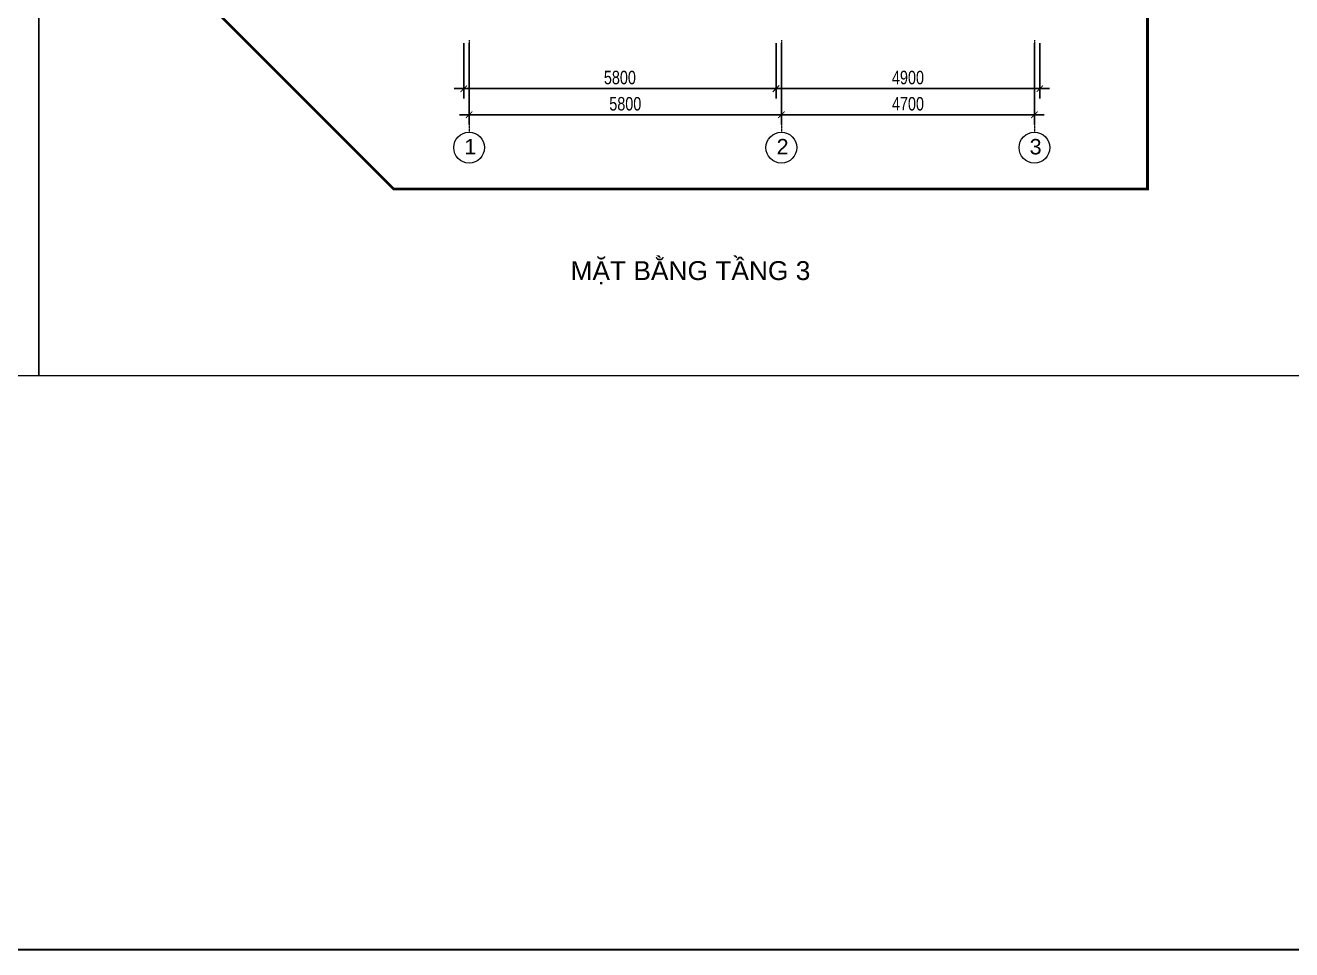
# Model space of a CAD drawing. Header units: millimetres. Extents: x 33748 to 451939, y -263262 to 62681.
# Drawn here: x 226657 to 250177, y -263262 to -246097 of the extents above; entities that cross this region are included whole.
import ezdxf
from ezdxf.enums import TextEntityAlignment as Align

# ---------------------------------------------------------------- set-up
doc = ezdxf.new("R2010")
doc.units = ezdxf.units.MM
doc.header["$PDMODE"] = 98
doc.linetypes.add('CENTER', pattern=[50.8, 31.75, -6.35, 6.35, -6.35])
doc.linetypes.add('HIDDEN', pattern=[0.375, 0.25, -0.125])
doc.layers.get('Defpoints').update_dxf_attribs({"color": 202, "lineweight": 13})
for name, color, linetype, lineweight in [('-CENTER', 143, 'CENTER', 13), ('-CONCRETE', 1, 'Continuous', 35), ('-KH', 143, 'Continuous', 13), ('-RANH GIOI KHU DAT', 12, 'CENTER', 18), ('-TEXT', 7, 'Continuous', 15)]:
    doc.layers.add(name, color=color, linetype=linetype, lineweight=lineweight)
doc.layers.add('12. NET DIM', color=9, linetype='Continuous')
doc.styles.add('1', font='arial.ttf')
doc.styles.add('AVANH', font='', dxfattribs={"width": 0.8})
doc.styles.get("Standard").update_dxf_attribs({"font": 'arial.ttf'})
doc.styles.get('AVANH').set_extended_font_data('.VnAvantH')
doc.dimstyles.new('C_100A3', dxfattribs={"dimscale": 100, "dimtxt": 2.5, "dimasz": 1.2, "dimexe": 1.8, "dimexo": 0, "dimgap": 0.75, "dimtad": 1, "dimdec": 0, "dimzin": 0, "dimdsep": 46, "dimtxsty": 'AVANH', "dimblk": 'ARCHTICK', "dimcen": 0, "dimdle": 1.8, "dimclrd": 256, "dimclre": 256, "dimclrt": 7, "dimadec": 0, "dimazin": 0, "dimtfac": 0.0001, "dimtdec": 0, "dimtix": 1, "dimtmove": 2, "dimatfit": 3, "dimldrblk": 'ARCHTICK', "dimfxl": 1.8, "dimtolj": 1, "dimtzin": 0, "dimarcsym": 0})

# ---------------------------------------------------------------- blocks, each defined once
blk = doc.blocks.new('_ARCHTICK')
at = {"const_width": 0.15}
blk.add_lwpolyline([(-0.5, -0.5), (0.5, 0.5)], dxfattribs=at)
blk = doc.blocks.new('*D1286')
at = {"layer": '12. NET DIM', "lineweight": -2, "transparency": 16777216}
for p, q in [((240600, -246426), (240600, -247453)), ((245500, -246426), (245500, -247453)), ((245680, -247273), (240420, -247273))]:
    blk.add_line(p, q, dxfattribs=at)
at = {"layer": 'Defpoints', "color": 0, "transparency": 16777216}
for p in [(240600, -246426), (245500, -246426), (240600, -247273)]:
    blk.add_point(p, dxfattribs=at)
at = {"layer": '12. NET DIM', "lineweight": -2, "transparency": 16777216, "xscale": 120, "yscale": 120, "zscale": 120, "rotation": 180}
blk.add_blockref('_ARCHTICK', (240600, -247273), dxfattribs=at)
at = {"layer": '12. NET DIM', "lineweight": -2, "transparency": 16777216, "xscale": 120, "yscale": 120, "zscale": 120}
blk.add_blockref('_ARCHTICK', (245500, -247273), dxfattribs=at)
at = {"layer": '12. NET DIM', "color": 7, "transparency": 16777216, "insert": (243050, -247068), "char_height": 250, "attachment_point": 5, "style": 'AVANH'}
blk.add_mtext('\\A1;4900', dxfattribs=at)
blk = doc.blocks.new('*D1287')
at = {"layer": '12. NET DIM', "lineweight": -2, "transparency": 16777216}
for p, q in [((234800, -246426), (234800, -247453)), ((240600, -246426), (240600, -247453)), ((240780, -247273), (234620, -247273))]:
    blk.add_line(p, q, dxfattribs=at)
at = {"layer": 'Defpoints', "color": 0, "transparency": 16777216}
for p in [(234800, -246426), (240600, -246426), (234800, -247273)]:
    blk.add_point(p, dxfattribs=at)
at = {"layer": '12. NET DIM', "lineweight": -2, "transparency": 16777216, "xscale": 120, "yscale": 120, "zscale": 120, "rotation": 180}
blk.add_blockref('_ARCHTICK', (234800, -247273), dxfattribs=at)
at = {"layer": '12. NET DIM', "lineweight": -2, "transparency": 16777216, "xscale": 120, "yscale": 120, "zscale": 120}
blk.add_blockref('_ARCHTICK', (240600, -247273), dxfattribs=at)
at = {"layer": '12. NET DIM', "color": 7, "transparency": 16777216, "insert": (237700, -247068), "char_height": 250, "attachment_point": 5, "style": 'AVANH'}
blk.add_mtext('\\A1;5800', dxfattribs=at)
blk = doc.blocks.new('*D1288')
at = {"layer": '12. NET DIM', "lineweight": -2, "transparency": 16777216}
for p, q in [((234900, -246426), (234900, -247939)), ((240700, -246426), (240700, -247939)), ((234720, -247759), (240880, -247759))]:
    blk.add_line(p, q, dxfattribs=at)
at = {"layer": 'Defpoints', "color": 0, "transparency": 16777216}
for p in [(234900, -246426), (240700, -246426), (240700, -247759)]:
    blk.add_point(p, dxfattribs=at)
at = {"layer": '12. NET DIM', "lineweight": -2, "transparency": 16777216, "xscale": 120, "yscale": 120, "zscale": 120, "rotation": 180}
blk.add_blockref('_ARCHTICK', (234900, -247759), dxfattribs=at)
at = {"layer": '12. NET DIM', "lineweight": -2, "transparency": 16777216, "xscale": 120, "yscale": 120, "zscale": 120}
blk.add_blockref('_ARCHTICK', (240700, -247759), dxfattribs=at)
at = {"layer": '12. NET DIM', "color": 7, "transparency": 16777216, "insert": (237800, -247555), "char_height": 250, "attachment_point": 5, "style": 'AVANH'}
blk.add_mtext('\\A1;5800', dxfattribs=at)
blk = doc.blocks.new('*D1289')
at = {"layer": '12. NET DIM', "lineweight": -2, "transparency": 16777216}
for p, q in [((240700, -246426), (240700, -247939)), ((245400, -246426), (245400, -247939)), ((240520, -247759), (245580, -247759))]:
    blk.add_line(p, q, dxfattribs=at)
at = {"layer": 'Defpoints', "color": 0, "transparency": 16777216}
for p in [(240700, -246426), (245400, -246426), (245400, -247759)]:
    blk.add_point(p, dxfattribs=at)
at = {"layer": '12. NET DIM', "lineweight": -2, "transparency": 16777216, "xscale": 120, "yscale": 120, "zscale": 120, "rotation": 180}
blk.add_blockref('_ARCHTICK', (240700, -247759), dxfattribs=at)
at = {"layer": '12. NET DIM', "lineweight": -2, "transparency": 16777216, "xscale": 120, "yscale": 120, "zscale": 120}
blk.add_blockref('_ARCHTICK', (245400, -247759), dxfattribs=at)
at = {"layer": '12. NET DIM', "color": 7, "transparency": 16777216, "insert": (243050, -247555), "char_height": 250, "attachment_point": 5, "style": 'AVANH'}
blk.add_mtext('\\A1;4700', dxfattribs=at)

msp = doc.modelspace()

# ---------------------------------------------------------------- linework, layer by layer
at = {"layer": '-CENTER', "ltscale": 0.1}
for p, q in [((234899.6, -246375.5), (234899.6, -248082.1)), ((240700, -246375.5), (240700, -248082.1)), ((245399.6, -246375.5), (245399.6, -248082.1))]:
    msp.add_line(p, q, dxfattribs=at)
at = {"layer": '-CONCRETE', "color": 1}
msp.add_lwpolyline([(123413.8, -205047.7), (451939.1, -205047.7), (451939.1, -263261.7), (123413.8, -263261.7)], close=True, dxfattribs=at)
at = {"layer": '-KH'}
for centre in [(234899.6, -248368.4), (240700, -248368.4), (245399.6, -248368.4)]:
    msp.add_circle(centre, 286.3, dxfattribs=at)
at = {"layer": '-RANH GIOI KHU DAT', "linetype": 'HIDDEN', "ltscale": 10, "const_width": 50}
msp.add_lwpolyline([(247499.6, -229138.2), (228499.6, -229138.2), (228499.6, -244138.2), (233499.6, -249138.2), (247499.6, -249138.2)], close=True, dxfattribs=at)
at = {"layer": 'Defpoints'}
for points in [[(226907.2, -252596.8), (226907.2, -219332.8), (179867.2, -219332.8), (179867.2, -252596.8)], [(273947.2, -252596.8), (273947.2, -219332.8), (226907.2, -219332.8), (226907.2, -252596.8)]]:
    msp.add_lwpolyline(points, close=True, dxfattribs=at)

# ---------------------------------------------------------------- texts
at = {"layer": '-TEXT', "color": 2, "style": '1'}
for s, p in [('1', (234921.5, -248350.4)), ('2', (240721.8, -248350.4)), ('3', (245421.5, -248350.4))]:
    msp.add_text(s, height=286.3, dxfattribs=at).set_placement(p, align=Align.MIDDLE_CENTER)
at = {"layer": '-TEXT', "color": 4}
msp.add_text('MẶT BẰNG TẦNG 3', height=350, dxfattribs=at).set_placement((239010.6, -250826.8), align=Align.CENTER)

# ---------------------------------------------------------------- dimensions: what is measured, and where the dimension line sits
at = {"layer": '12. NET DIM'}
for base, p1, p2, picture, middle in [((234799.6, -247272.6), (240600, -246425.6), (234799.6, -246425.6), '*D1287', (237699.8, -247068.3)), ((240700, -247759.1), (234899.6, -246425.6), (240700, -246425.6), '*D1288', (237799.8, -247554.9)), ((240600, -247272.6), (245499.6, -246425.6), (240600, -246425.6), '*D1286', (243049.8, -247068.3)), ((245399.6, -247759.1), (240700, -246425.6), (245399.6, -246425.6), '*D1289', (243049.8, -247554.9))]:
    dim = msp.add_linear_dim(base=base, p1=p1, p2=p2, dimstyle='C_100A3', dxfattribs=at)
    dim.commit()
    dim.dimension.update_dxf_attribs({"geometry": picture, "text_midpoint": middle})

doc.saveas('drawing.dxf')
